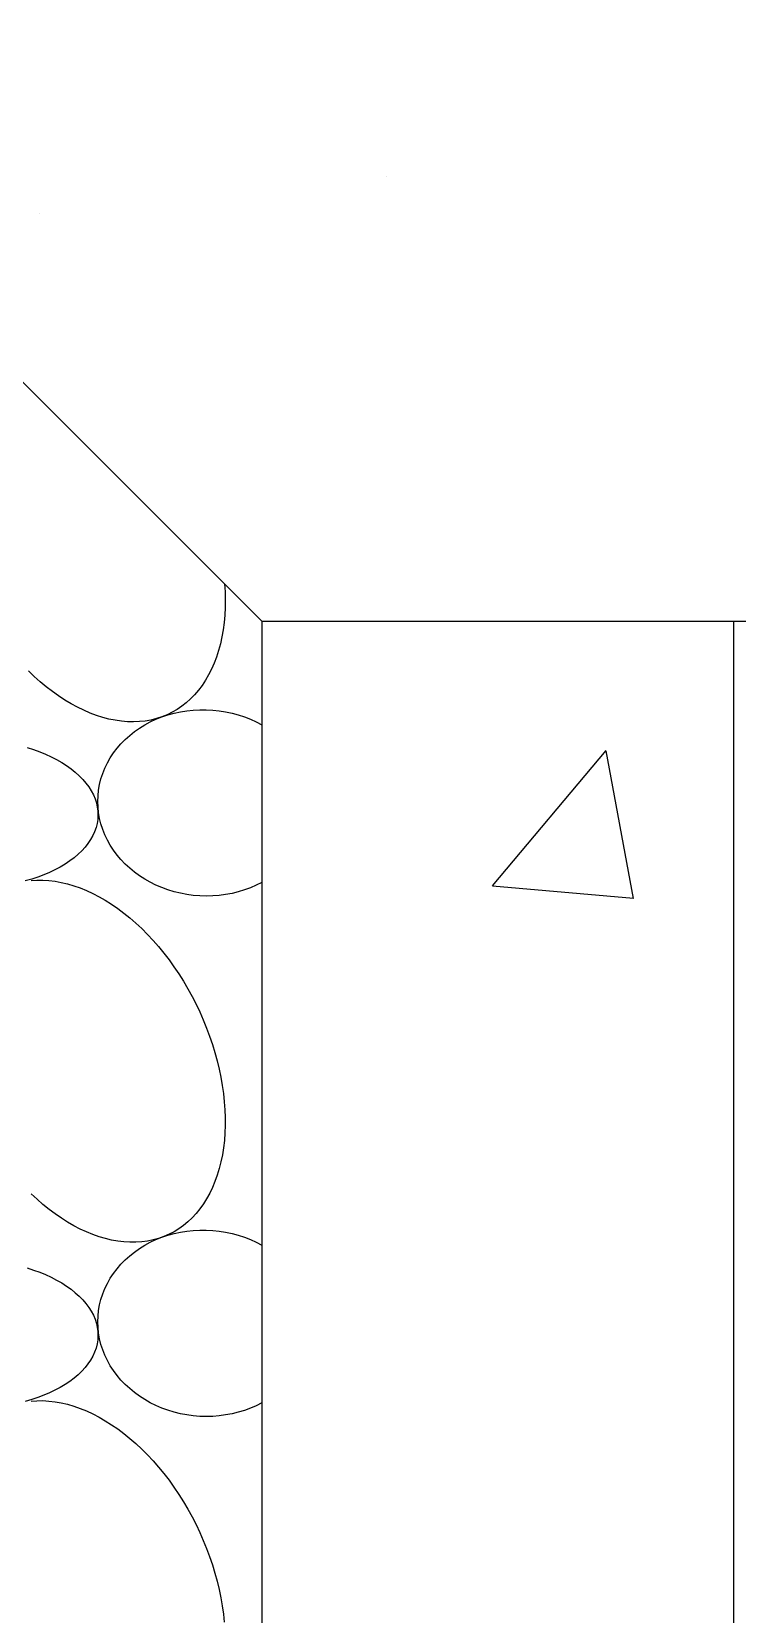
# Model space of a CAD drawing. Extents: x 10 to 698, y 9 to 300.
# Drawn here: x 671.648 to 673.144, y 139.422 to 142.779 of the extents above; entities that cross this region are included whole.
import ezdxf

# ---------------------------------------------------------------- set-up
doc = ezdxf.new("R2010")
doc.units = 0
doc.header["$LTSCALE"] = 0.5
doc.header["$MEASUREMENT"] = 0
doc.layers.get('0').update_dxf_attribs({"linetype": 'CONTINUOUS'})
doc.layers.add('A-DETL-MCUT', color=2, linetype='CONTINUOUS')
doc.layers.add('A-DETL-PATT', color=8, linetype='CONTINUOUS')

# ---------------------------------------------------------------- blocks, each defined once
blk = doc.blocks.new('*X266')
at = {"color": 0}
for p, q in [((672.4008, 142.4726), (672.4008, 142.4726)), ((671.6652, 142.3931), (671.6652, 142.3931)), ((672.6247, 140.9673), (672.8658, 141.2545)), ((672.9237, 140.9406), (672.8659, 141.254)), ((672.6247, 140.9673), (672.9236, 140.9411))]:
    blk.add_line(p, q, dxfattribs=at)

msp = doc.modelspace()

# ---------------------------------------------------------------- linework, layer by layer
at = {"layer": 'A-DETL-MCUT'}
for p, q in [((672.13587003, 141.52896613), (670.88587003, 142.77896613)), ((672.13587003, 141.52896613), (672.13587003, 136.27896613)), ((672.13587003, 141.52896613), (680.13587003, 141.52896613)), ((673.13587003, 141.52896613), (673.13587003, 136.27896613))]:
    msp.add_line(p, q, dxfattribs=at)
at = {"layer": 'A-DETL-PATT', "extrusion": (0, 0, -1), "flags": 128}
for points in [[(-672.05697758, 141.60785858), (-672.05800383, 141.59092628), (-672.05841729, 141.57421975), (-672.0582171, 141.55777384), (-672.05740367, 141.54162284), (-672.0559787, 141.52580044), (-672.05394516, 141.51033964), (-672.05130729, 141.49527268), (-672.0480706, 141.48063098), (-672.04424183, 141.46644507), (-672.03982897, 141.45274455), (-672.03484123, 141.43955799), (-672.029289, 141.42691289), (-672.02318386, 141.41483561), (-672.01653855, 141.40335136), (-672.00936693, 141.39248407), (-672.00168395, 141.38225641), (-671.99350563, 141.37268972), (-671.98484904, 141.36380394), (-671.97573222, 141.3556176), (-671.96617419, 141.34814779), (-671.95619489, 141.34141007), (-671.94581512, 141.3354185), (-671.93505653, 141.33018558), (-671.92394156, 141.32572221), (-671.91249339, 141.32203772), (-671.9007359, 141.31913977), (-671.88869361, 141.31703442), (-671.87639162, 141.31572605), (-671.86385561, 141.3152174), (-671.8511117, 141.31550952), (-671.83818649, 141.31660181), (-671.82510692, 141.31849198), (-671.81190028, 141.32117611), (-671.79859411, 141.32464858), (-671.78521615, 141.32890215), (-671.77179431, 141.33392796), (-671.75835658, 141.33971553), (-671.74493098, 141.34625278), (-671.73154552, 141.35352607), (-671.71822811, 141.36152025), (-671.70500653, 141.37021864), (-671.69190834, 141.37960309), (-671.67896086, 141.38965404), (-671.66619111, 141.40035053), (-671.6536257, 141.41167024), (-671.64129085, 141.42358957)], [(-672.13587003, 140.9746178), (-672.1239704, 140.96866285), (-672.11166565, 140.96335732), (-672.0990015, 140.95872094), (-672.08602501, 140.95477092), (-672.07278438, 140.95152195), (-672.05932881, 140.9489861), (-672.0457083, 140.94717278), (-672.03197345, 140.94608873), (-672.01817531, 140.94573799), (-672.00436513, 140.94612186), (-671.99059424, 140.94723891), (-671.97691379, 140.94908498), (-671.96337462, 140.95165323), (-671.95002703, 140.9549341), (-671.93692062, 140.95891542), (-671.92410408, 140.96358237), (-671.91162504, 140.96891763), (-671.89952986, 140.97490137), (-671.88786349, 140.98151136), (-671.87666927, 140.98872304), (-671.86598879, 140.99650961), (-671.85586173, 141.00484214), (-671.84632574, 141.01368967), (-671.83741623, 141.02301933), (-671.82916631, 141.03279645), (-671.82160664, 141.0429847), (-671.8147653, 141.05354623), (-671.80866771, 141.0644418), (-671.80333653, 141.07563093), (-671.79879157, 141.08707203), (-671.79504971, 141.0987226), (-671.79212486, 141.11053935), (-671.79002788, 141.12247838), (-671.78876657, 141.13449532), (-671.78834561, 141.14654553), (-671.78876657, 141.15858422), (-671.79002788, 141.17056668), (-671.79212486, 141.18244838), (-671.79504971, 141.19418516), (-671.79879157, 141.20573343), (-671.80333653, 141.21705028), (-671.80866771, 141.22809365), (-671.8147653, 141.23882251), (-671.82160664, 141.249197), (-671.82916631, 141.25917857), (-671.83741623, 141.26873014), (-671.84632574, 141.27781621), (-671.85586173, 141.28640303), (-671.86598879, 141.29445869), (-671.87666927, 141.30195325), (-671.88786349, 141.30885888), (-671.89952986, 141.31514991), (-671.91162504, 141.32080297), (-671.92410408, 141.32579706), (-671.93692062, 141.33011361), (-671.95002703, 141.3337366), (-671.96337462, 141.33665255), (-671.97691379, 141.33885064), (-671.99059424, 141.34032269), (-672.00436513, 141.34106324), (-672.01817531, 141.34106954), (-672.03197345, 141.34034156), (-672.0457083, 141.33888201), (-672.05932881, 141.33669631), (-672.07278438, 141.33379258), (-672.08602501, 141.33018161), (-672.0990015, 141.32587681), (-672.11166565, 141.32089419), (-672.1239704, 141.31525226), (-672.13587003, 141.30897197)], [(-671.63876724, 141.26074592), (-671.65211372, 141.25644673), (-671.66503913, 141.25172897), (-671.67750353, 141.24660722), (-671.68946839, 141.24109732), (-671.70089673, 141.2352163), (-671.71175321, 141.22898234), (-671.7220043, 141.22241469), (-671.73161829, 141.21553368), (-671.74056547, 141.20836055), (-671.74881819, 141.20091749), (-671.75635094, 141.1932275), (-671.76314044, 141.18531436), (-671.76916569, 141.17720251), (-671.77440809, 141.16891703), (-671.77885141, 141.16048354), (-671.78248193, 141.1519281), (-671.78528843, 141.14327715), (-671.78726223, 141.13455743), (-671.78839724, 141.12579591), (-671.78868993, 141.11701964), (-671.78813941, 141.10825578), (-671.78674738, 141.09953139), (-671.78451815, 141.09087346), (-671.78145859, 141.08230874), (-671.77757818, 141.0738637), (-671.7728889, 141.06556445), (-671.76740524, 141.05743663), (-671.76114417, 141.04950538), (-671.75412502, 141.04179521), (-671.7463695, 141.03432995), (-671.73790158, 141.02713267), (-671.72874743, 141.02022562), (-671.71893535, 141.01363014), (-671.70849566, 141.00736664), (-671.69746064, 141.00145446), (-671.68586439, 140.99591188), (-671.67374275, 140.99075603), (-671.6611332, 140.98600285), (-671.6480747, 140.98166703), (-671.63460763, 140.97776197)], [(-671.64686316, 140.97847878), (-671.65926709, 140.97931559), (-671.67188846, 140.97935681), (-671.6847011, 140.97860235), (-671.69767847, 140.97705378), (-671.71079366, 140.97471431), (-671.72401949, 140.97158878), (-671.73732855, 140.96768368), (-671.75069325, 140.96300709), (-671.7640859, 140.95756872), (-671.77747873, 140.95137983), (-671.79084399, 140.94445325), (-671.80415397, 140.93680333), (-671.81738109, 140.92844594), (-671.83049793, 140.91939839), (-671.84347731, 140.90967944), (-671.85629232, 140.89930923), (-671.8689164, 140.88830926), (-671.88132339, 140.87670231), (-671.89348758, 140.86451246), (-671.90538374, 140.85176497), (-671.91698723, 140.83848625), (-671.92827399, 140.82470383), (-671.93922063, 140.81044628), (-671.94980446, 140.79574314), (-671.96000355, 140.7806249), (-671.96979675, 140.76512288), (-671.97916377, 140.74926921), (-671.9880852, 140.73309677), (-671.99654253, 140.71663905), (-672.00451825, 140.69993019), (-672.01199582, 140.6830048), (-672.01895974, 140.66589797), (-672.02539559, 140.64864515), (-672.03129001, 140.63128211), (-672.0366308, 140.61384483), (-672.04140688, 140.59636946), (-672.04560836, 140.5788922), (-672.04922652, 140.5614493), (-672.05225387, 140.54407689), (-672.05468413, 140.526811), (-672.05651227, 140.5096874), (-672.0577345, 140.49274158), (-672.05834827, 140.47600867), (-672.05835233, 140.45952335), (-672.05774667, 140.44331979), (-672.05653253, 140.42743157), (-672.05471243, 140.41189162), (-672.05229015, 140.39673216), (-672.04927071, 140.38198459), (-672.04566036, 140.3676795), (-672.0414666, 140.35384653), (-672.0366981, 140.34051434), (-672.03136476, 140.32771058), (-672.02547763, 140.31546177), (-672.01904891, 140.30379332), (-672.01209192, 140.29272939), (-672.00462108, 140.28229293), (-671.99665189, 140.27250557), (-671.98820085, 140.26338758), (-671.97928549, 140.25495788), (-671.96992427, 140.24723392), (-671.96013661, 140.24023173), (-671.94994279, 140.23396581), (-671.93936394, 140.22844915), (-671.92842198, 140.22369318), (-671.91713959, 140.21970777), (-671.90554016, 140.21650117), (-671.89364773, 140.21408002), (-671.88148695, 140.21244936), (-671.86908302, 140.21161255), (-671.85646166, 140.21157133), (-671.84364902, 140.21232579), (-671.83067165, 140.21387436), (-671.81755646, 140.21621383), (-671.80433063, 140.21933936), (-671.79102157, 140.22324446), (-671.77765687, 140.22792104), (-671.76426422, 140.23335942), (-671.75087139, 140.23954831), (-671.73750613, 140.24647489), (-671.72419615, 140.2541248), (-671.71096903, 140.26248219), (-671.69785219, 140.27152974), (-671.68487281, 140.28124869), (-671.6720578, 140.2916189), (-671.65943372, 140.30261888), (-671.64702672, 140.31422582)], [(-672.13587003, 139.8708991), (-672.1239704, 139.86494415), (-672.11166565, 139.85963863), (-672.0990015, 139.85500224), (-672.08602501, 139.85105223), (-672.07278438, 139.84780326), (-672.05932881, 139.8452674), (-672.0457083, 139.84345408), (-672.03197345, 139.84237004), (-672.01817531, 139.8420193), (-672.00436513, 139.84240316), (-671.99059424, 139.84352021), (-671.97691379, 139.84536629), (-671.96337462, 139.84793453), (-671.95002703, 139.85121541), (-671.93692062, 139.85519672), (-671.92410408, 139.85986368), (-671.91162504, 139.86519894), (-671.89952986, 139.87118268), (-671.88786349, 139.87779267), (-671.87666927, 139.88500434), (-671.86598879, 139.89279091), (-671.85586173, 139.90112344), (-671.84632574, 139.90997097), (-671.83741623, 139.91930063), (-671.82916631, 139.92907775), (-671.82160664, 139.939266), (-671.8147653, 139.94982754), (-671.80866771, 139.96072311), (-671.80333653, 139.97191223), (-671.79879157, 139.98335333), (-671.79504971, 139.9950039), (-671.79212486, 140.00682066), (-671.79002788, 140.01875968), (-671.78876657, 140.03077662), (-671.78834561, 140.04282683), (-671.78876657, 140.05486553), (-671.79002788, 140.06684798), (-671.79212486, 140.07872968), (-671.79504971, 140.09046647), (-671.79879157, 140.10201474), (-671.80333653, 140.11333158), (-671.80866771, 140.12437495), (-671.8147653, 140.13510381), (-671.82160664, 140.1454783), (-671.82916631, 140.15545988), (-671.83741623, 140.16501144), (-671.84632574, 140.17409752), (-671.85586173, 140.18268433), (-671.86598879, 140.19073999), (-671.87666927, 140.19823456), (-671.88786349, 140.20514019), (-671.89952986, 140.21143122), (-671.91162504, 140.21708428), (-671.92410408, 140.22207836), (-671.93692062, 140.22639492), (-671.95002703, 140.2300179), (-671.96337462, 140.23293385), (-671.97691379, 140.23513194), (-671.99059424, 140.23660399), (-672.00436513, 140.23734455), (-672.01817531, 140.23735084), (-672.03197345, 140.23662286), (-672.0457083, 140.23516331), (-672.05932881, 140.23297761), (-672.07278438, 140.23007388), (-672.08602501, 140.22646291), (-672.0990015, 140.22215812), (-672.11166565, 140.2171755), (-672.1239704, 140.21153356), (-672.13587003, 140.20525328)], [(-671.63876724, 140.15702723), (-671.65211372, 140.15272803), (-671.66503913, 140.14801027), (-671.67750353, 140.14288853), (-671.68946839, 140.13737863), (-671.70089673, 140.13149761), (-671.71175321, 140.12526364), (-671.7220043, 140.118696), (-671.73161829, 140.11181498), (-671.74056547, 140.10464186), (-671.74881819, 140.0971988), (-671.75635094, 140.08950881), (-671.76314044, 140.08159566), (-671.76916569, 140.07348381), (-671.77440809, 140.06519834), (-671.77885141, 140.05676484), (-671.78248193, 140.0482094), (-671.78528843, 140.03955845), (-671.78726223, 140.03083874), (-671.78839724, 140.02207721), (-671.78868993, 140.01330095), (-671.78813941, 140.00453708), (-671.78674738, 139.9958127), (-671.78451815, 139.98715476), (-671.78145859, 139.97859004), (-671.77757818, 139.970145), (-671.7728889, 139.96184575), (-671.76740524, 139.95371794), (-671.76114417, 139.94578669), (-671.75412502, 139.93807652), (-671.7463695, 139.93061125), (-671.73790158, 139.92341397), (-671.72874743, 139.91650692), (-671.71893535, 139.90991145), (-671.70849566, 139.90364794), (-671.69746064, 139.89773576), (-671.68586439, 139.89219318), (-671.67374275, 139.88703733), (-671.6611332, 139.88228415), (-671.6480747, 139.87794833), (-671.63460763, 139.87404327)], [(-671.64686316, 139.87476008), (-671.65926709, 139.87559689), (-671.67188846, 139.87563811), (-671.6847011, 139.87488365), (-671.69767847, 139.87333508), (-671.71079366, 139.87099561), (-671.72401949, 139.86787008), (-671.73732855, 139.86396498), (-671.75069325, 139.8592884), (-671.7640859, 139.85385002), (-671.77747873, 139.84766113), (-671.79084399, 139.84073455), (-671.80415397, 139.83308464), (-671.81738109, 139.82472725), (-671.83049793, 139.8156797), (-671.84347731, 139.80596075), (-671.85629232, 139.79559054), (-671.8689164, 139.78459056), (-671.88132339, 139.77298362), (-671.89348758, 139.76079377), (-671.90538374, 139.74804627), (-671.91698723, 139.73476755), (-671.92827399, 139.72098513), (-671.93922063, 139.70672758), (-671.94980446, 139.69202445), (-671.96000355, 139.6769062), (-671.96979675, 139.66140418), (-671.97916377, 139.64555052), (-671.9880852, 139.62937807), (-671.99654253, 139.61292036), (-672.00451825, 139.59621149), (-672.01199582, 139.5792861), (-672.01895974, 139.56217927), (-672.02539559, 139.54492646), (-672.03129001, 139.52756342), (-672.0366308, 139.51012614), (-672.04140688, 139.49265076), (-672.04560836, 139.47517351), (-672.04922652, 139.4577306), (-672.05225387, 139.4403582), (-672.05468413, 139.4230923), (-672.05651227, 139.4059687)]]:
    msp.add_lwpolyline(points, dxfattribs=at)

# ---------------------------------------------------------------- block references
at = {"layer": 'A-DETL-PATT', "linetype": 'Continuous'}
msp.add_blockref('*X266', (0, 0), dxfattribs=at)

doc.saveas('drawing.dxf')
